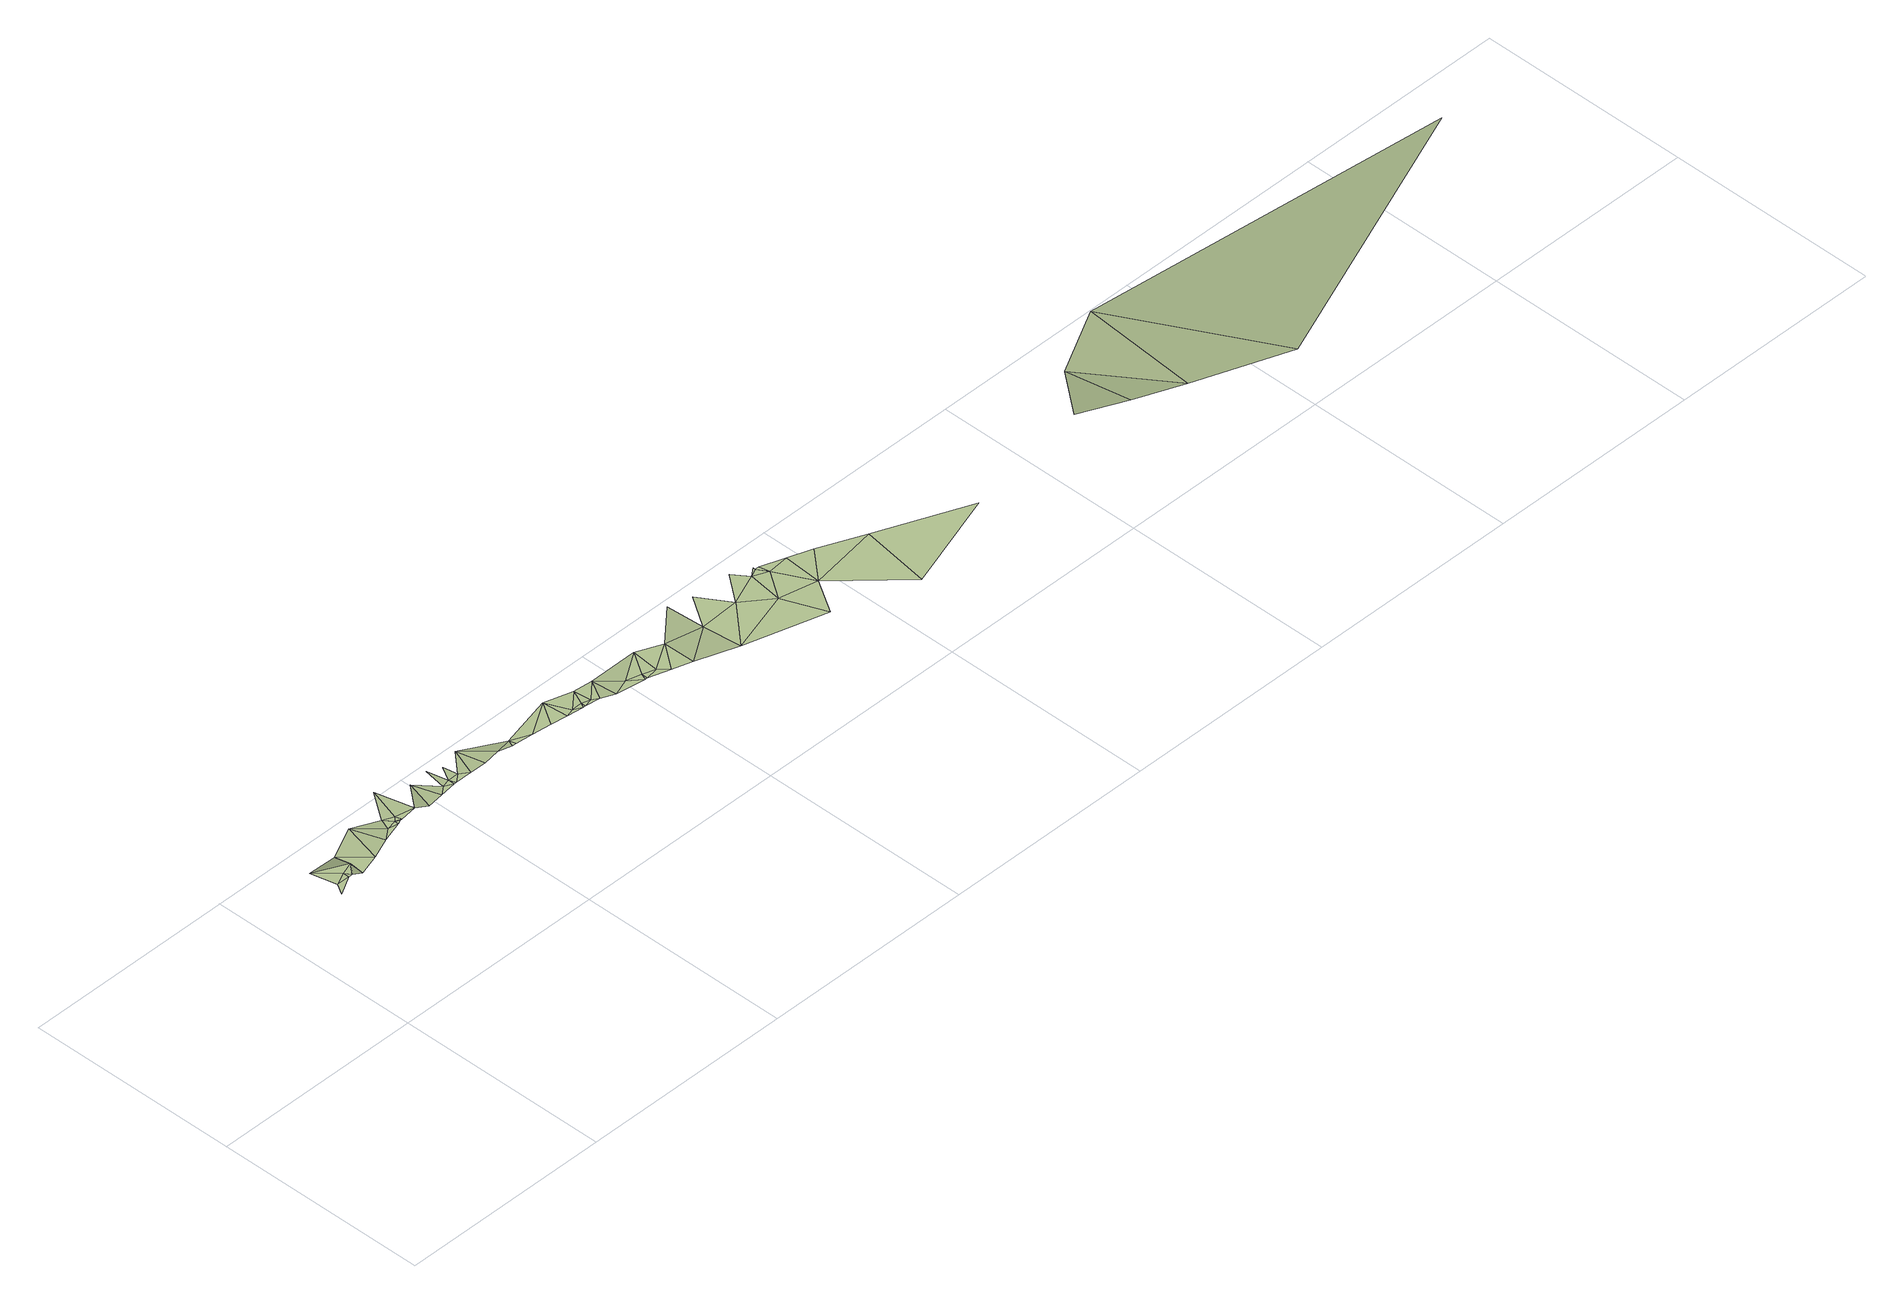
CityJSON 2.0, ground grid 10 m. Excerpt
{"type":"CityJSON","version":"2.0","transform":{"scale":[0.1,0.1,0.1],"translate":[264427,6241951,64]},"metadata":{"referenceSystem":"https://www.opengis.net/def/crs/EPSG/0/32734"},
"CityObjects":{
"terrain1":{"type":"TINRelief","geometry":[{"type":"CompositeSurface","lod":"1","boundaries":[[[0,1,2]],[[2,3,4]],[[3,2,1]],[[1,5,3]],[[6,4,3]],[[5,6,3]],[[4,6,7]],[[6,5,8]],[[7,6,8]],[[8,9,7]],[[9,10,7]],[[10,9,11]],[[10,11,12]],[[12,13,10]],[[14,12,11]],[[12,15,13]],[[15,12,14]],[[15,16,13]],[[14,17,15]],[[15,17,18]],[[16,15,18]],[[13,16,19]],[[16,18,20]],[[16,20,19]],[[21,20,22]],[[22,23,21]],[[21,23,24]],[[24,23,25]],[[26,24,25]],[[27,24,26]],[[26,25,28]],[[29,26,28]],[[29,30,26]],[[28,31,29]],[[31,32,29]],[[33,32,31]],[[32,33,34]],[[34,35,32]],[[35,34,36]],[[35,36,37]],[[37,38,35]],[[35,38,39]],[[39,38,40]],[[40,41,39]],[[41,42,39]],[[41,43,42]],[[39,42,44]],[[42,43,45]],[[43,46,45]],[[44,42,45]],[[45,46,47]],[[45,47,44]],[[47,46,48]],[[44,47,49]],[[48,49,47]],[[49,48,50]],[[51,49,50]],[[51,50,52]],[[49,51,53]],[[51,52,54]],[[55,54,52]],[[53,51,54]],[[54,55,56]],[[55,57,56]],[[54,56,53]],[[57,58,56]],[[53,56,58]],[[58,57,59]],[[59,60,58]],[[60,59,61]],[[62,58,60]],[[63,60,61]],[[60,63,64]],[[61,65,63]],[[65,61,66]],[[65,67,63]],[[67,68,63]],[[65,66,69]],[[70,67,65]],[[70,65,69]],[[71,72,67]],[[67,70,71]],[[71,70,73]],[[70,74,73]],[[70,69,74]],[[75,74,69]],[[75,69,76]],[[69,77,76]],[[77,78,76]],[[79,80,81]],[[82,81,80]],[[82,83,81]],[[83,82,84]],[[84,85,83]]]}]}
},
"vertices":[
[2,37,51],[11,42,51],[5,42,51],[11,45,51],[2,54,51],[13,42,51],[17,47,51],[22,60,43],[23,46,43],[33,49,43],[36,66,45],[43,53,43],[48,57,43],[50,62,43],[53,56,43],[53,58,43],[55,60,43],[55,57,43],[56,57,43],[58,74,45],[64,58,43],[75,71,40],[72,58,39],[80,59,39],[84,62,39],[88,60,39],[88,63,39],[85,72,40],[89,60,39],[93,63,39],[91,69,40],[97,60,39],[101,72,40],[105,60,39],[113,61,39],[122,64,37],[121,61,37],[123,61,37],[131,60,37],[147,70,37],[140,59,37],[148,58,37],[152,59,37],[156,57,37],[160,66,37],[157,59,37],[157,57,37],[161,58,37],[164,56,37],[169,65,37],[171,54,36],[179,57,36],[185,52,36],[193,66,36],[186,55,36],[186,52,36],[192,53,36],[196,49,36],[205,61,36],[205,46,36],[223,58,35],[225,40,35],[222,76,35],[242,59,35],[233,73,35],[255,49,35],[263,29,35],[257,65,35],[252,72,35],[273,45,35],[264,62,35],[261,67,35],[261,68,35],[263,67,35],[274,63,35],[285,59,35],[306,50,35],[301,17,35],[349,33,34],[413,44,32],[435,35,31],[437,72,22],[457,26,31],[469,89,22],[500,9,32],[654,81,9]
]}
